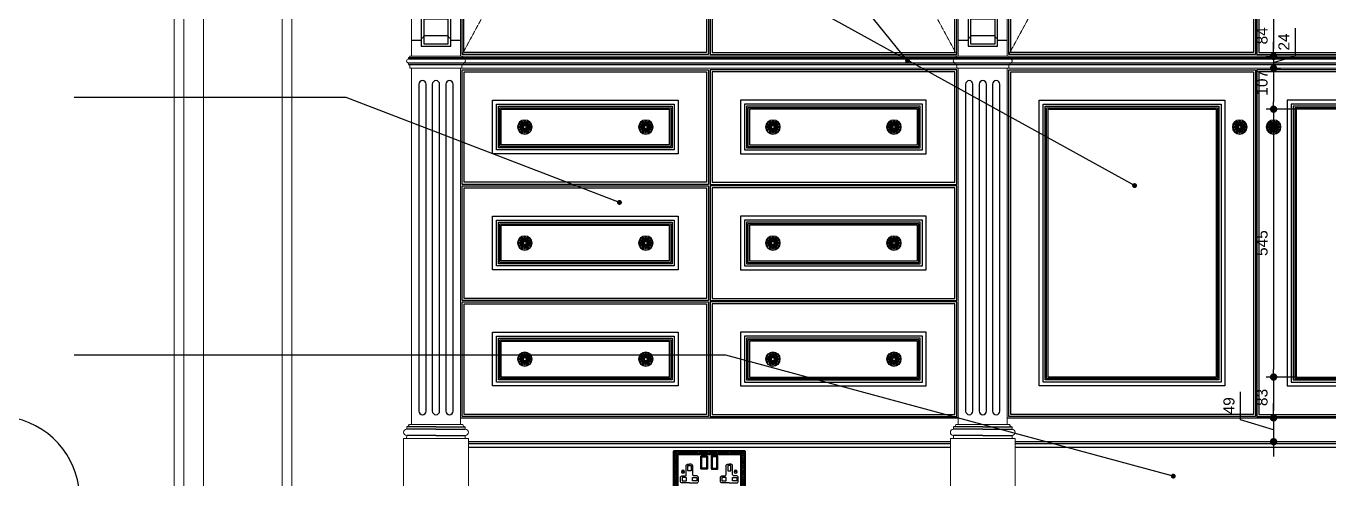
# Model space of a CAD drawing. Header units: inches. Extents: x 274057 to 444617, y 490067 to 635630.
# Drawn here: x 341135 to 343790, y 516439 to 517360 of the extents above; entities that cross this region are included whole.
import ezdxf

# ---------------------------------------------------------------- set-up
doc = ezdxf.new("R2010")
doc.units = ezdxf.units.IN
doc.header["$MEASUREMENT"] = 0
doc.linetypes.add('HIDDEN', pattern=[0.375, 0.25, -0.125])
for name, color, linetype, lineweight in [('A-DOOR', 134, 'Continuous', 18), ('Bronze', 40, 'Continuous', 0), ('CQ plan and elev dimension', 252, 'Continuous', 35), ('WOOD-HID', 8, 'HIDDEN', 18)]:
    doc.layers.add(name, color=color, linetype=linetype, lineweight=lineweight)
for name, color, linetype in [('CQ centerline', 8, 'Continuous'), ('CQ elevation arrow label', 1, 'Continuous'), ('CQ Grg Gypsum', 41, 'Continuous'), ('CQ wall section', 5, 'Continuous'), ('CQ_callout', 34, 'Continuous'), ('FURNITURE', 252, 'Continuous'), ('Layer1', 1, 'Continuous'), ('Layer7', 8, 'Continuous'), ('WOOD', 23, 'Continuous'), ('WOOD 01', 34, 'Continuous'), ('WOOD 02', 32, 'Continuous'), ('Wood SECT', 1, 'Continuous')]:
    doc.layers.add(name, color=color, linetype=linetype)
doc.styles.get("Standard").update_dxf_attribs({"font": 'arial.ttf'})
doc.dimstyles.new('chester 15', dxfattribs={"dimscale": 0.15, "dimtxt": 150, "dimasz": 100, "dimexe": 100, "dimexo": 0, "dimgap": 80, "dimtad": 1, "dimdec": 0, "dimzin": 0, "dimdsep": 46, "dimtxsty": 'Standard', "dimblk": 'DOT', "dimcen": 100, "dimclrd": 1, "dimclre": 1, "dimclrt": 3, "dimadec": 0, "dimazin": 0, "dimtfac": 1, "dimtdec": 0, "dimtofl": 0, "dimtmove": 0, "dimatfit": 3, "dimfxl": 1, "dimtolj": 1, "dimtzin": 0, "dimlwd": -1, "dimarcsym": 0})
doc.dimstyles.new('CQ 50', dxfattribs={"dimscale": 0.5, "dimtxt": 150, "dimasz": 100, "dimexe": 100, "dimexo": 20, "dimgap": 80, "dimtad": 1, "dimdec": 0, "dimzin": 0, "dimdsep": 46, "dimtxsty": 'Standard', "dimblk": 'DOT', "dimcen": 100, "dimclrd": 250, "dimclre": 250, "dimclrt": 3, "dimadec": 0, "dimazin": 0, "dimtfac": 1, "dimtdec": 0, "dimtofl": 0, "dimtmove": 0, "dimatfit": 3, "dimfxl": 3, "dimtolj": 1, "dimtzin": 0, "dimlwd": -1, "dimarcsym": 0})
doc.dimstyles.get("Standard").update_dxf_attribs({"dimtxt": 0.18, "dimasz": 0.18, "dimexe": 0.18, "dimexo": 0.0625, "dimgap": 0.09, "dimtad": 0, "dimtih": 1, "dimtoh": 1, "dimdec": 4, "dimzin": 0, "dimdsep": 46, "dimtxsty": 'Standard', "dimcen": 0.09, "dimadec": 0, "dimazin": 0, "dimtfac": 1, "dimtdec": 4, "dimtofl": 0, "dimtmove": 0, "dimatfit": 3, "dimfxl": 1, "dimtolj": 1, "dimtzin": 0, "dimarcsym": 0})

# ---------------------------------------------------------------- blocks, each defined once
blk = doc.blocks.new('ff15 section A and B')
at = {"layer": 'A-DOOR', "ltscale": 0.5}
for p, q in [((341436.8, 519049.3, 0), (341436.8, 516399.3, 0)), ((341676.8, 519049.3, 0), (341676.8, 516399.3, 0)), ((341656.8, 518999.3, 0), (341656.8, 516399.3, 0))]:
    blk.add_line(p, q, dxfattribs=at)
at = {"layer": 'A-DOOR', "ltscale": 0.5, "elevation": 0}
blk.add_lwpolyline([(341496.8, 519019.3), (341456.8, 519019.3), (341456.8, 516399.3), (341496.8, 516399.3)], close=True, dxfattribs=at)
blk = doc.blocks.new('ARROW LEVEL')
at = {"layer": 'Layer1'}
blk.add_hatch(color=256, dxfattribs=at).paths.add_polyline_path([(412574, 433440), (412587.3, 433525.1), (412599.2, 433463.4)])
at = {"layer": 'CQ centerline'}
blk.add_line((412633, 433605.1, 0), (412633, 433674, 0), dxfattribs=at)
blk.add_arc((412753.7, 433525.1, 0), 166.3, 180, 136.51, dxfattribs=at)
at = {"layer": 'Layer1', "elevation": 0}
blk.add_lwpolyline([(412574, 433440), (412587.3, 433525.1), (412599.2, 433463.4)], close=True, dxfattribs=at)
blk = doc.blocks.new('_Dot')
at = {"color": 0, "linetype": 'ByBlock', "lineweight": -2}
blk.add_line((-0.5, 0), (-1, 0), dxfattribs=at)
at = {"color": 0, "linetype": 'ByBlock', "const_width": 0.5}
blk.add_lwpolyline([(-0.25, 0, 1), (0.25, 0, 1)], format="xyb", close=True, dxfattribs=at)
blk = doc.blocks.new('*D120')
at = {"layer": 'CQ plan and elev dimension', "color": 250, "lineweight": -2, "transparency": 16777216}
for p, q in [((341427.8, 519999.3), (339687.2, 519999.3)), ((341627.8, 516399.3), (339687.2, 516399.3))]:
    blk.add_line(p, q, dxfattribs=at)
at = {"layer": 'CQ plan and elev dimension', "color": 250, "transparency": 16777216}
blk.add_line((339737.2, 519949.3), (339737.2, 516449.3), dxfattribs=at)
at = {"layer": 'Defpoints', "color": 0, "transparency": 16777216}
for p in [(341437.8, 519999.3, 0), (339737.2, 516399.3), (341637.8, 516399.3, 0)]:
    blk.add_point(p, dxfattribs=at)
at = {"layer": 'CQ plan and elev dimension', "color": 250, "transparency": 16777216, "xscale": 50, "yscale": 50, "zscale": 50}
for p, rotation in [((339737.2, 519999.3), 90.00000000166753), ((339737.2, 516399.3), 270.0000000016675)]:
    blk.add_blockref('_Dot', p, dxfattribs=dict(at, rotation=rotation))
at = {"layer": 'CQ plan and elev dimension', "color": 3, "transparency": 16777216, "insert": (339658.9, 518199.3), "char_height": 75, "attachment_point": 5, "rotation": 90}
blk.add_mtext('\\A1;3600', dxfattribs=at)
blk = doc.blocks.new('*D122')
at = {"layer": 'CQ plan and elev dimension', "color": 250, "lineweight": -2, "transparency": 16777216}
for p, q in [((341994.7, 519499.3), (339916.7, 519499.3)), ((341317.9, 516399.3), (339916.7, 516399.3))]:
    blk.add_line(p, q, dxfattribs=at)
at = {"layer": 'CQ plan and elev dimension', "color": 250, "transparency": 16777216}
blk.add_line((339966.7, 519449.3), (339966.7, 516449.3), dxfattribs=at)
at = {"layer": 'Defpoints', "color": 0, "transparency": 16777216}
for p in [(342004.7, 519499.3, 0), (339966.7, 516399.3), (341327.9, 516399.3, 0)]:
    blk.add_point(p, dxfattribs=at)
at = {"layer": 'CQ plan and elev dimension', "color": 250, "transparency": 16777216, "xscale": 50, "yscale": 50, "zscale": 50}
for p, rotation in [((339966.7, 519499.3), 90.00000000166753), ((339966.7, 516399.3), 270.0000000016675)]:
    blk.add_blockref('_Dot', p, dxfattribs=dict(at, rotation=rotation))
at = {"layer": 'CQ plan and elev dimension', "color": 3, "transparency": 16777216, "insert": (339888.4, 517949.3), "char_height": 75, "attachment_point": 5, "rotation": 90}
blk.add_mtext('\\A1;3100', dxfattribs=at)
blk = doc.blocks.new('pilaster wardrobe')
at = {"layer": 'WOOD', "lineweight": 0}
blk.add_line((3399.1, -8726.1, 0), (3333.1, -8726.1, 0), dxfattribs=at)
blk.add_line((3399.1, -8726.1, 0), (3333.1, -8726.1, 0), dxfattribs=at)
at = {"layer": 'WOOD 01', "lineweight": 0, "ltscale": 500}
blk.add_line((3399.1, -8726.1, 0), (3465.1, -8726.1, 0), dxfattribs=at)
at = {"layer": 'WOOD 01', "lineweight": 0, "ltscale": 500, "elevation": 0}
for points in [[(3349.1, -7947.5), (3449.1, -7947.5), (3449.1, -7847.5), (3349.1, -7847.5)], [(3349.1, -7972.5), (3449.1, -7972.5), (3449.1, -8697.5), (3349.1, -8697.5)], [(3333.1, -8726.1), (3465.1, -8726.1), (3465.1, -8847.5), (3333.1, -8847.5)]]:
    blk.add_lwpolyline(points, close=True, dxfattribs=at)
for points in [[(3349.1, -7947.5), (3346.1, -7947.5, -0.414214), (3343.1, -7950.5), (3343.1, -7953.5, 1), (3343.1, -7961.5), (3343.1, -7964.5, -0.414214), (3346.1, -7967.5), (3346.1, -7972.5), (3399.1, -7972.5)], [(3449.1, -7947.5), (3452.1, -7947.5, 0.414214), (3455.1, -7950.5), (3455.1, -7953.5, -1), (3455.1, -7961.5), (3455.1, -7964.5, 0.414214), (3452.1, -7967.5), (3452.1, -7972.5), (3399.1, -7972.5)], [(3349.1, -8697.5), (3344.1, -8697.5, -0.414214), (3339.4, -8702.2), (3339.4, -8707, 1), (3339.4, -8719.6), (3339.3, -8726.1)], [(3449.1, -8697.5), (3454.1, -8697.5, 0.414214), (3458.8, -8702.2), (3458.8, -8707, -1), (3458.8, -8719.6), (3458.9, -8726.1)]]:
    blk.add_lwpolyline(points, format="xyb", dxfattribs=at)
at = {"layer": 'WOOD 02', "color": 8, "ltscale": 100}
for p, q in [((3343.1, -7950.5, 0), (3455.1, -7950.5, 0)), ((3343.1, -7953.5, 0), (3455.1, -7953.5, 0)), ((3343.1, -7961.5, 0), (3455.1, -7961.5, 0)), ((3343.1, -7964.5, 0), (3455.1, -7964.5, 0)), ((3399.1, -8702.2, 0), (3339.4, -8702.2, 0)), ((3399.1, -8707, 0), (3339.4, -8707, 0)), ((3399.1, -8702.2, 0), (3458.8, -8702.2, 0)), ((3399.1, -8707, 0), (3458.8, -8707, 0)), ((3399.1, -8719.6, 0), (3339.4, -8719.6, 0)), ((3399.1, -8719.6, 0), (3458.8, -8719.6, 0))]:
    blk.add_line(p, q, dxfattribs=at)
at = {"layer": 'WOOD 02', "color": 8, "ltscale": 100, "elevation": 0}
for points in [[(3369.1, -7927.5), (3429.1, -7927.5), (3429.1, -7867.5), (3369.1, -7867.5)], [(3374.1, -7922.5), (3424.1, -7922.5), (3424.1, -7872.5), (3374.1, -7872.5)]]:
    blk.add_lwpolyline(points, close=True, dxfattribs=at)
for points in [[(3364.1, -8005), (3364.1, -8670, 1), (3379.1, -8670), (3379.1, -8005, 1)], [(3391.6, -8005), (3391.6, -8670, 1), (3406.6, -8670), (3406.6, -8005, 1)], [(3419.1, -8005), (3419.1, -8670, 1), (3434.1, -8670), (3434.1, -8005, 1)]]:
    blk.add_lwpolyline(points, format="xyb", close=True, dxfattribs=at)
at = {"layer": 'Wood SECT', "elevation": 0}
blk.add_lwpolyline([(3449.1, -7915.6), (3429.1, -7915.6), (3429.1, -7911.6, -0.414214), (3424.1, -7906.6), (3399.1, -7906.6), (3374.1, -7906.6, -0.414214), (3369.1, -7911.6), (3369.1, -7915.6), (3349.1, -7915.6)], format="xyb", dxfattribs=at)
blk = doc.blocks.new('EMPIREFLOW')
at = {"layer": 'Bronze', "lineweight": 0, "ltscale": 750}
for p, q in [((163713, -58475), (163581, -58378)), ((163730, -58444), (163581, -58378)), ((163745, -58403), (163656, -58249)), ((163789, -58404), (163806, -58248)), ((163823, -58404), (163806, -58248)), ((163867, -58403), (163956, -58249)), ((163881, -58444), (164031, -58378)), ((163899, -58475), (164031, -58378)), ((163684, -58508), (163506, -58508)), ((163707, -58546), (163581, -58638)), ((163724, -58575), (163581, -58638)), ((163745, -58614), (163656, -58768)), ((163788, -58606), (163806, -58768)), ((163824, -58606), (163806, -58768)), ((163867, -58614), (163956, -58768)), ((163888, -58575), (164031, -58638)), ((163905, -58546), (164031, -58638)), ((163928, -58508), (164106, -58508))]:
    blk.add_line(p, q, dxfattribs=at)
for radius in [340, 300, 60]:
    blk.add_circle((163806, -58508), radius, dxfattribs=at)
for centre, radius, start, end in [((163594, -58118), 246, 258.78321, 282.20767), ((163361, -58520), 246, 17.79233, 41.21679), ((163514, -58459), 105, 15.22341, 50.38879), ((163617, -58280), 105, 249.61121, 284.77659), ((163807, -58318), 166, 155.43463, 193.94404), ((163659, -58483), 102, 44.02228, 98.37013), ((163652, -58475), 118, 37.9892, 93.10775), ((163640, -58414), 166, 46.05596, 84.56537), ((163741, -58397), 48.7, 257.98835, 351.67805), ((163854, -58358), 118, 146.89225, 202.0108), ((163573, -58129), 246, 317.79233, 341.21679), ((163857, -58368), 102, 141.62987, 195.98636), ((163703, -58231), 105, 315.22341, 350.38879), ((164038, -58129), 246, 198.78321, 222.20767), ((163909, -58231), 105, 189.61121, 224.77659), ((163871, -58397), 48.7, 188.32195, 282.01165), ((163754, -58368), 102, 344.01364, 38.37013), ((163971, -58414), 166, 95.43463, 133.94404), ((163758, -58358), 118, 337.9892, 33.10775), ((163960, -58475), 118, 86.89225, 142.0108), ((163953, -58483), 102, 81.62987, 135.97772), ((163805, -58318), 166, 346.05596, 24.56537), ((164018, -58118), 246, 257.79233, 281.21679), ((163995, -58280), 105, 255.22341, 290.38879), ((164098, -58459), 105, 129.61121, 164.77659), ((164250, -58520), 246, 138.78321, 162.20767), ((163641, -58605), 166, 106.05596, 144.56537), ((163641, -58412), 166, 215.43463, 253.94404), ((163361, -58497), 246, 318.78321, 342.20767), ((163594, -58899), 246, 77.79233, 101.21679), ((163514, -58558), 105, 309.61121, 344.77659), ((163617, -58736), 105, 75.22341, 110.38879), ((163700, -58392), 118, 206.89225, 262.0108), ((163700, -58625), 118, 97.9892, 153.10775), ((163710, -58394), 102, 201.62987, 255.97772), ((163710, -58623), 102, 104.01364, 158.37013), ((163807, -58699), 166, 166.05596, 204.56537), ((163659, -58534), 102, 261.62987, 315.97772), ((163652, -58542), 118, 266.89225, 322.0108), ((163640, -58603), 166, 275.43463, 313.94404), ((163676, -58508), 48.7, 308.32195, 42.01165), ((163742, -58621), 48.7, 17.98835, 111.67805), ((163854, -58658), 118, 157.9892, 213.10775), ((163857, -58649), 102, 164.01364, 218.37013), ((163573, -58887), 246, 18.78321, 42.20767), ((163703, -58786), 105, 9.61121, 44.77659), ((163909, -58786), 105, 135.22341, 170.38879), ((164038, -58887), 246, 137.79233, 161.21679), ((163870, -58621), 48.7, 68.32195, 162.01165), ((163754, -58649), 102, 321.62987, 15.98636), ((163758, -58658), 118, 326.89225, 22.0108), ((163971, -58603), 166, 226.05596, 264.56537), ((163960, -58542), 118, 217.9892, 273.10775), ((163953, -58534), 102, 224.02228, 278.37013), ((163935, -58508), 48.7, 137.98835, 231.67805), ((163902, -58394), 102, 284.02228, 338.37013), ((163902, -58623), 102, 21.62987, 75.98636), ((163912, -58392), 118, 277.9892, 333.10775), ((163912, -58625), 118, 26.89225, 82.0108), ((163805, -58699), 166, 335.43463, 13.94404), ((164018, -58899), 246, 78.78321, 102.20767), ((163995, -58736), 105, 69.61121, 104.77659), ((164098, -58558), 105, 195.22341, 230.38879), ((163971, -58605), 166, 35.43463, 73.94404), ((163971, -58412), 166, 286.05596, 324.56537), ((164250, -58497), 246, 197.79233, 221.21679)]:
    blk.add_arc(centre, radius, start, end, dxfattribs=at)
for centre, major_axis, ratio, start_param, end_param in [((163745, -58403), (73, -126), 0.152208, 1.934961, 4.348282), ((163745, -58403), (-15.9, 27.7), 0.480975, 7.904841, 10.945558), ((163867, -58614), (15.9, -27.7), 0.480975, 7.904841, 10.945558), ((163867, -58614), (-73, 126), 0.152208, 1.934961, 4.348282), ((163928, -58508), (31.9, 0), 0.480975, 7.904841, 10.945558), ((163928, -58508), (-146, 0), 0.152208, 1.934961, 4.348282)]:
    blk.add_ellipse(centre, major_axis=major_axis, ratio=ratio, start_param=start_param, end_param=end_param, dxfattribs=at)
at = {"layer": 'Bronze', "lineweight": 0, "ltscale": 750, "extrusion": (0, 0, -1)}
for centre, major_axis, ratio, start_param, end_param in [((163867, -58403), (15.9, 27.7), 0.480975, 7.904841, 10.945558), ((163867, -58403), (-73, -126), 0.152208, 1.934961, 4.348282), ((163684, -58508), (146, 0), 0.152208, 1.934961, 4.348282), ((163745, -58614), (73, 126), 0.152208, 1.934961, 4.348282), ((163684, -58508), (-31.9, 0), 0.480975, 7.904841, 10.945558), ((163745, -58614), (-15.9, -27.7), 0.480975, 7.904841, 10.945558)]:
    blk.add_ellipse(centre, major_axis=major_axis, ratio=ratio, start_param=start_param, end_param=end_param, dxfattribs=at)
blk = doc.blocks.new('FF-15 Cabinet elev A Rev')
at = {"color": 8}
for p, q in [((330166.3, 509041.1, 0), (331169.2, 509041.1, 0)), ((330166.6, 509038.1, 0), (331168.9, 509038.1, 0)), ((331280.7, 509041.1, 0), (332283.6, 509041.1, 0)), ((331280.9, 509038.1, 0), (332283.3, 509038.1, 0)), ((330166.6, 509030.1, 0), (331168.9, 509030.1, 0)), ((330166.6, 509027.1, 0), (331168.9, 509027.1, 0)), ((331280.9, 509030.1, 0), (332283.3, 509030.1, 0)), ((331280.9, 509027.1, 0), (332283.3, 509027.1, 0))]:
    blk.add_line(p, q, dxfattribs=at)
at = {"layer": 'WOOD 01', "lineweight": 0}
for p, q in [((330163.6, 509044.1, 0), (331171.9, 509044.1, 0)), ((331277.9, 509044.1, 0), (332286.3, 509044.1, 0)), ((330163.6, 509019.1, 0), (331171.9, 509019.1, 0)), ((331277.9, 509019.1, 0), (332286.3, 509019.1, 0))]:
    blk.add_line(p, q, dxfattribs=at)
at = {"layer": 'WOOD 01'}
for p, q in [((330160.6, 508307.6, 0), (331174.9, 508307.6, 0)), ((331274.9, 508307.6, 0), (332289.3, 508307.6, 0))]:
    blk.add_line(p, q, dxfattribs=at)
at = {"layer": 'WOOD 01', "ltscale": 1000}
for p, q in [((331158.9, 508259.1, 0), (330176.6, 508259.1, -0.1)), ((331158.9, 508255.1, 0), (330176.6, 508255.1, -0.1)), ((331158.9, 508247, 0), (330176.6, 508247, -0.1)), ((332273.3, 508259.1, 0), (331290.9, 508259.1, -0.1)), ((332273.3, 508255.1, 0), (331290.9, 508255.1, -0.1)), ((332273.3, 508247, 0), (331290.9, 508247, -0.1))]:
    blk.add_line(p, q, dxfattribs=at)
at = {"layer": 'WOOD 01', "elevation": 0}
for points in [[(330163.6, 510899.7), (330666.2, 510899.7), (330666.2, 509047.1), (330163.6, 509047.1)], [(330167.6, 510895.7), (330662.2, 510895.7), (330662.2, 509051.1), (330167.6, 509051.1)], [(331171.9, 510899.7), (330669.2, 510899.7), (330669.2, 509047.1), (331171.9, 509047.1)], [(331167.9, 510895.7), (330673.2, 510895.7), (330673.2, 509051.1), (331167.9, 509051.1)], [(331277.9, 510899.7), (331780.6, 510899.7), (331780.6, 509047.1), (331277.9, 509047.1)], [(331281.9, 510895.7), (331776.6, 510895.7), (331776.6, 509051.1), (331281.9, 509051.1)], [(332286.3, 510899.7), (331783.6, 510899.7), (331783.6, 509047.1), (332286.3, 509047.1)], [(332282.3, 510895.7), (331787.6, 510895.7), (331787.6, 509051.1), (332282.3, 509051.1)], [(330163.6, 509016.1), (330666.2, 509016.1), (330666.2, 508782.9), (330163.6, 508782.9)], [(330167.7, 509012), (330662.1, 509012), (330662.1, 508787.1), (330167.7, 508787.1)], [(331171.9, 509016.1), (330669.2, 509016.1), (330669.2, 508782.9), (331171.9, 508782.9)], [(331167.8, 509012), (330673.4, 509012), (330673.4, 508787.1), (331167.8, 508787.1)], [(331277.9, 509016.1), (331780.6, 509016.1), (331780.6, 508310.6), (331277.9, 508310.6)], [(331282.1, 509012), (331776.5, 509012), (331776.5, 508314.7), (331282.1, 508314.7)], [(332286.3, 509016.1), (331783.6, 509016.1), (331783.6, 508310.6), (332286.3, 508310.6)], [(332282.2, 509012), (331787.7, 509012), (331787.7, 508314.7), (332282.2, 508314.7)], [(330225.6, 508954.1), (330604.2, 508954.1), (330604.2, 508844.9), (330225.6, 508844.9)], [(331109.9, 508954.1), (330731.2, 508954.1), (330731.2, 508844.9), (331109.9, 508844.9)], [(331339.9, 508954.1), (331718.6, 508954.1), (331718.6, 508372.6), (331339.9, 508372.6)], [(332224.3, 508954.1), (331845.6, 508954.1), (331845.6, 508372.6), (332224.3, 508372.6)], [(330233.6, 508946.1), (330596.2, 508946.1), (330596.2, 508852.9), (330233.6, 508852.9)], [(330237.7, 508941.9), (330592.1, 508941.9), (330592.1, 508857.1), (330237.7, 508857.1)], [(330240.7, 508938.9), (330589.1, 508938.9), (330589.1, 508860.1), (330240.7, 508860.1)], [(330243.7, 508935.9), (330586.1, 508935.9), (330586.1, 508863.1), (330243.7, 508863.1)], [(331101.9, 508946.1), (330739.2, 508946.1), (330739.2, 508852.9), (331101.9, 508852.9)], [(331097.7, 508941.9), (330743.4, 508941.9), (330743.4, 508857.1), (331097.7, 508857.1)], [(331094.7, 508938.9), (330746.4, 508938.9), (330746.4, 508860.1), (331094.7, 508860.1)], [(331091.7, 508935.9), (330749.4, 508935.9), (330749.4, 508863.1), (331091.7, 508863.1)], [(331347.9, 508946.1), (331710.6, 508946.1), (331710.6, 508380.6), (331347.9, 508380.6)], [(331352.1, 508941.9), (331706.4, 508941.9), (331706.4, 508384.8), (331352.1, 508384.8)], [(331355.1, 508938.9), (331703.4, 508938.9), (331703.4, 508387.8), (331355.1, 508387.8)], [(331358.1, 508935.9), (331700.4, 508935.9), (331700.4, 508390.8), (331358.1, 508390.8)], [(332216.3, 508946.1), (331853.6, 508946.1), (331853.6, 508380.6), (332216.3, 508380.6)], [(332212.1, 508941.9), (331857.8, 508941.9), (331857.8, 508384.8), (332212.1, 508384.8)], [(332209.1, 508938.9), (331860.8, 508938.9), (331860.8, 508387.8), (332209.1, 508387.8)], [(332206.1, 508935.9), (331863.8, 508935.9), (331863.8, 508390.8), (332206.1, 508390.8)], [(330163.6, 508779.9), (330666.2, 508779.9), (330666.2, 508546.8), (330163.6, 508546.8)], [(330167.7, 508775.8), (330662.1, 508775.8), (330662.1, 508550.9), (330167.7, 508550.9)], [(331171.9, 508779.9), (330669.2, 508779.9), (330669.2, 508546.8), (331171.9, 508546.8)], [(331167.8, 508775.8), (330673.4, 508775.8), (330673.4, 508550.9), (331167.8, 508550.9)], [(330225.6, 508717.9), (330604.2, 508717.9), (330604.2, 508608.8), (330225.6, 508608.8)], [(331109.9, 508717.9), (330731.2, 508717.9), (330731.2, 508608.8), (331109.9, 508608.8)], [(330233.6, 508709.9), (330596.2, 508709.9), (330596.2, 508616.8), (330233.6, 508616.8)], [(330237.7, 508705.8), (330592.1, 508705.8), (330592.1, 508621), (330237.7, 508621)], [(330240.7, 508702.8), (330589.1, 508702.8), (330589.1, 508624), (330240.7, 508624)], [(330243.7, 508699.8), (330586.1, 508699.8), (330586.1, 508627), (330243.7, 508627)], [(331101.9, 508709.9), (330739.2, 508709.9), (330739.2, 508616.8), (331101.9, 508616.8)], [(331097.7, 508705.8), (330743.4, 508705.8), (330743.4, 508621), (331097.7, 508621)], [(331094.7, 508702.8), (330746.4, 508702.8), (330746.4, 508624), (331094.7, 508624)], [(331091.7, 508699.8), (330749.4, 508699.8), (330749.4, 508627), (331091.7, 508627)], [(330163.6, 508543.8), (330666.2, 508543.8), (330666.2, 508310.6), (330163.6, 508310.6)], [(330167.7, 508539.7), (330662.1, 508539.7), (330662.1, 508314.7), (330167.7, 508314.7)], [(331171.9, 508543.8), (330669.2, 508543.8), (330669.2, 508310.6), (331171.9, 508310.6)], [(331167.8, 508539.7), (330673.4, 508539.7), (330673.4, 508314.7), (331167.8, 508314.7)], [(330225.6, 508481.8), (330604.2, 508481.8), (330604.2, 508372.6), (330225.6, 508372.6)], [(331109.9, 508481.8), (330731.2, 508481.8), (330731.2, 508372.6), (331109.9, 508372.6)], [(330233.6, 508473.8), (330596.2, 508473.8), (330596.2, 508380.6), (330233.6, 508380.6)], [(330237.7, 508469.6), (330592.1, 508469.6), (330592.1, 508384.8), (330237.7, 508384.8)], [(330240.7, 508466.6), (330589.1, 508466.6), (330589.1, 508387.8), (330240.7, 508387.8)], [(330243.7, 508463.6), (330586.1, 508463.6), (330586.1, 508390.8), (330243.7, 508390.8)], [(331101.9, 508473.8), (330739.2, 508473.8), (330739.2, 508380.6), (331101.9, 508380.6)], [(331097.7, 508469.6), (330743.4, 508469.6), (330743.4, 508384.8), (331097.7, 508384.8)], [(331094.7, 508466.6), (330746.4, 508466.6), (330746.4, 508387.8), (331094.7, 508387.8)], [(331091.7, 508463.6), (330749.4, 508463.6), (330749.4, 508390.8), (331091.7, 508390.8)]]:
    blk.add_lwpolyline(points, close=True, dxfattribs=at)
at = {"layer": 'WOOD-HID', "lineweight": 0}
for p, q in [((330163.6, 510899.7, 0), (331171.9, 509047.1, 0)), ((331171.9, 510899.7, 0), (330163.6, 509047.1, 0)), ((332286.3, 510899.7, 0), (331277.9, 509047.1, 0))]:
    blk.add_line(p, q, dxfattribs=at)
at = {"layer": 'FURNITURE', "lineweight": 0, "yscale": 0.0441, "zscale": 0.0441}
for p, xscale in [((337515.4, 511479.7, 0), -0.0441), ((323314.4, 511479.7, 0), 0.0441), ((338021.1, 511479.7, 0), -0.0441), ((323820.1, 511479.7, 0), 0.0441), ((324524.8, 511479.7, 0), 0.0441), ((324593.9, 511479.7, 0), 0.0441), ((337515.4, 511243.6, 0), -0.0441), ((323314.4, 511243.6, 0), 0.0441), ((338021.1, 511243.6, 0), -0.0441), ((323820.1, 511243.6, 0), 0.0441), ((337515.4, 511007.4, 0), -0.0441), ((323314.4, 511007.4, 0), 0.0441), ((338021.1, 511007.4, 0), -0.0441), ((323820.1, 511007.4, 0), 0.0441)]:
    blk.add_blockref('EMPIREFLOW', p, dxfattribs=dict(at, xscale=xscale))
at = {"layer": 'WOOD', "color": 0, "xscale": 0.9999857733061659, "yscale": 0.9999857733061659, "zscale": 0.9999857733061659}
for p in [(326711.5, 516991.5, 0), (327825.9, 516991.5, 0)]:
    blk.add_blockref('pilaster wardrobe', p, dxfattribs=at)
blk = doc.blocks.new('Wandsworth double socket')
at = {"layer": 'Layer7', "color": 1}
for p, q in [((4826.8, 1707.7), (4831.8, 1711)), ((4938.2, 1711.8), (4935, 1706.7))]:
    blk.add_line(p, q, dxfattribs=at)
for points in [[(4812, 1666.4), (4954, 1666.4, 0.414214), (4956, 1668.4), (4956, 1750.4, 0.414214), (4954, 1752.4), (4812, 1752.4, 0.414214), (4810, 1750.4), (4810, 1668.4, 0.414214)], [(4819, 1745.9), (4947, 1745.9, -0.414214), (4949, 1743.9), (4949, 1674.9, -0.414214), (4947, 1672.9), (4819, 1672.9, -0.414214), (4817, 1674.9), (4817, 1743.9, -0.414214)], [(4866.7, 1741.4), (4878.1, 1741.4, -0.414214), (4879.1, 1740.4), (4879.1, 1715.6, -0.414214), (4878.1, 1714.6), (4866.7, 1714.6, -0.414214), (4865.7, 1715.6), (4865.7, 1740.4, -0.414214)], [(4899.3, 1741.4), (4887.8, 1741.4, 0.414214), (4886.8, 1740.4), (4886.8, 1715.6, 0.414214), (4887.8, 1714.6), (4899.3, 1714.6, 0.414214), (4900.3, 1715.6), (4900.3, 1740.4, 0.414214)]]:
    blk.add_lwpolyline(points, format="xyb", close=True, dxfattribs=at)
for points in [[(4812, 1668.4), (4954, 1668.4), (4954, 1750.4), (4812, 1750.4)], [(4819, 1743.9), (4947, 1743.9), (4947, 1674.9), (4819, 1674.9)], [(4867.7, 1739.4), (4877.1, 1739.4), (4877.1, 1716.6), (4867.7, 1716.6)], [(4898.3, 1739.4), (4888.8, 1739.4), (4888.8, 1716.6), (4898.3, 1716.6)], [(4839.1, 1721.7), (4845.6, 1721.7), (4845.6, 1711.2), (4839.1, 1711.2)], [(4926.9, 1721.7), (4920.3, 1721.7), (4920.3, 1711.2), (4926.9, 1711.2)], [(4827.2, 1697.6), (4827.2, 1691), (4836.1, 1691), (4836.1, 1697.6)], [(4857.4, 1697.6), (4857.4, 1691), (4848.6, 1691), (4848.6, 1697.6)], [(4908.5, 1697.6), (4908.5, 1691), (4917.4, 1691), (4917.4, 1697.6)], [(4938.7, 1697.6), (4938.7, 1691), (4929.8, 1691), (4929.8, 1697.6)]]:
    blk.add_lwpolyline(points, close=True, dxfattribs=at)
for points in [[(4842.3, 1686.7), (4827.1, 1686.7, -0.414214), (4824.1, 1689.7), (4824.1, 1697.7, -0.414214), (4827.1, 1700.7), (4832.6, 1700.7, 0.414214), (4835.6, 1703.7), (4835.6, 1721.4, -0.414214), (4838.6, 1724.4), (4842.3, 1724.4)], [(4842.3, 1686.7), (4857.6, 1686.7, 0.414214), (4860.6, 1689.7), (4860.6, 1697.7, 0.414214), (4857.6, 1700.7), (4852, 1700.7, -0.414214), (4849, 1703.7), (4849, 1721.4, 0.414214), (4846, 1724.4), (4842.3, 1724.4)], [(4923.6, 1686.7), (4908.3, 1686.7, -0.414214), (4905.3, 1689.7), (4905.3, 1697.7, -0.414214), (4908.3, 1700.7), (4913.9, 1700.7, 0.414214), (4916.9, 1703.7), (4916.9, 1721.4, -0.414214), (4919.9, 1724.4), (4923.6, 1724.4)], [(4923.6, 1686.7), (4938.8, 1686.7, 0.414214), (4941.8, 1689.7), (4941.8, 1697.7, 0.414214), (4938.8, 1700.7), (4933.3, 1700.7, -0.414214), (4930.3, 1703.7), (4930.3, 1721.4, 0.414214), (4927.3, 1724.4), (4923.6, 1724.4)]]:
    blk.add_lwpolyline(points, format="xyb", dxfattribs=at)
for centre, radius in [((4814.5, 1748.1), 1.74), ((4814.5, 1744.6), 1.74), ((4814.5, 1741.1), 1.74), ((4814.5, 1737.6), 1.74), ((4814.5, 1734.1), 1.74), ((4814.5, 1730.5), 1.74), ((4814.5, 1727), 1.74), ((4818, 1748.1), 1.74), ((4821.5, 1748.1), 1.74), ((4825, 1748.1), 1.74), ((4828.5, 1748.1), 1.74), ((4832, 1748.1), 1.74), ((4835.5, 1748.1), 1.74), ((4839, 1748.1), 1.74), ((4842.6, 1748.1), 1.74), ((4846.1, 1748.1), 1.74), ((4849.6, 1748.1), 1.74), ((4853.1, 1748.1), 1.74), ((4856.6, 1748.1), 1.74), ((4860.1, 1748.1), 1.74), ((4863.6, 1748.1), 1.74), ((4867.1, 1748.1), 1.74), ((4870.7, 1748.1), 1.74), ((4874.2, 1748.1), 1.74), ((4877.7, 1748.1), 1.74), ((4881.2, 1748.1), 1.74), ((4884.7, 1748.1), 1.74), ((4888.2, 1748.1), 1.74), ((4891.7, 1748.1), 1.74), ((4895.3, 1748.1), 1.74), ((4898.8, 1748.1), 1.74), ((4902.3, 1748.1), 1.74), ((4905.8, 1748.1), 1.74), ((4909.3, 1748.1), 1.74), ((4912.8, 1748.1), 1.74), ((4916.3, 1748.1), 1.74), ((4919.8, 1748.1), 1.74), ((4923.4, 1748.1), 1.74), ((4926.9, 1748.1), 1.74), ((4930.4, 1748.1), 1.74), ((4933.9, 1748.1), 1.74), ((4937.4, 1748.1), 1.74), ((4940.9, 1748.1), 1.74), ((4944.4, 1748.1), 1.74), ((4947.9, 1748.1), 1.74), ((4951.5, 1748.1), 1.74), ((4951.5, 1744.6), 1.74), ((4951.5, 1741.1), 1.74), ((4951.5, 1737.6), 1.74), ((4951.5, 1734.1), 1.74), ((4951.5, 1730.5), 1.74), ((4951.5, 1727), 1.74), ((4814.5, 1723.5), 1.74), ((4814.5, 1720), 1.74), ((4814.5, 1716.5), 1.74), ((4814.5, 1713), 1.74), ((4814.5, 1709.5), 1.74), ((4814.5, 1706), 1.74), ((4814.5, 1702.4), 1.74), ((4814.5, 1698.9), 1.74), ((4829.3, 1709.4), 3), ((4936.7, 1709.4), 3), ((4951.5, 1723.5), 1.74), ((4951.5, 1720), 1.74), ((4951.5, 1716.5), 1.74), ((4951.5, 1713), 1.74), ((4951.5, 1709.5), 1.74), ((4951.5, 1706), 1.74), ((4951.5, 1702.4), 1.74), ((4951.5, 1698.9), 1.74), ((4814.5, 1695.4), 1.74), ((4814.5, 1691.9), 1.74), ((4814.5, 1688.4), 1.74), ((4814.5, 1684.9), 1.74), ((4814.5, 1681.4), 1.74), ((4814.5, 1677.9), 1.74), ((4814.5, 1674.3), 1.74), ((4951.5, 1695.4), 1.74), ((4951.5, 1691.9), 1.74), ((4951.5, 1688.4), 1.74), ((4951.5, 1684.9), 1.74), ((4951.5, 1681.4), 1.74), ((4951.5, 1677.9), 1.74), ((4951.5, 1674.3), 1.74), ((4814.5, 1670.6), 1.74), ((4818, 1670.6), 1.74), ((4821.5, 1670.6), 1.74), ((4825, 1670.6), 1.74), ((4828.5, 1670.6), 1.74), ((4832, 1670.6), 1.74), ((4835.5, 1670.6), 1.74), ((4839, 1670.6), 1.74), ((4842.6, 1670.6), 1.74), ((4846.1, 1670.6), 1.74), ((4849.6, 1670.6), 1.74), ((4853.1, 1670.6), 1.74), ((4856.6, 1670.6), 1.74), ((4860.1, 1670.6), 1.74), ((4863.6, 1670.6), 1.74), ((4867.1, 1670.6), 1.74), ((4870.7, 1670.6), 1.74), ((4874.2, 1670.6), 1.74), ((4877.7, 1670.6), 1.74), ((4881.2, 1670.6), 1.74), ((4884.7, 1670.6), 1.74), ((4888.2, 1670.6), 1.74), ((4891.7, 1670.6), 1.74), ((4895.3, 1670.6), 1.74), ((4898.8, 1670.6), 1.74), ((4902.3, 1670.6), 1.74), ((4905.8, 1670.6), 1.74), ((4909.3, 1670.6), 1.74), ((4912.8, 1670.6), 1.74), ((4916.3, 1670.6), 1.74), ((4919.8, 1670.6), 1.74), ((4923.4, 1670.6), 1.74), ((4926.9, 1670.6), 1.74), ((4930.4, 1670.6), 1.74), ((4933.9, 1670.6), 1.74), ((4937.4, 1670.6), 1.74), ((4940.9, 1670.6), 1.74), ((4944.4, 1670.6), 1.74), ((4947.9, 1670.6), 1.74), ((4951.5, 1670.6), 1.74)]:
    blk.add_circle(centre, radius, dxfattribs=at)
blk = doc.blocks.new('*D747')
at = {"layer": 'CQ Grg Gypsum', "color": 1, "lineweight": -2, "transparency": 16777216}
for p, q in [((343723.6, 517382.3), (343662.6, 517382.3)), ((343677.7, 517298.5), (343662.6, 517298.5))]:
    blk.add_line(p, q, dxfattribs=at)
at = {"layer": 'CQ Grg Gypsum', "color": 1, "transparency": 16777216}
blk.add_line((343677.6, 517367.3), (343677.6, 517313.5), dxfattribs=at)
at = {"layer": 'Defpoints', "color": 0, "transparency": 16777216}
for p in [(343723.6, 517382.3, 0), (343677.6, 517298.5), (343677.7, 517298.5)]:
    blk.add_point(p, dxfattribs=at)
at = {"layer": 'CQ Grg Gypsum', "color": 1, "transparency": 16777216, "xscale": 15, "yscale": 15, "zscale": 15}
for p, rotation in [((343677.6, 517382.3), 90), ((343677.6, 517298.5), 270)]:
    blk.add_blockref('_Dot', p, dxfattribs=dict(at, rotation=rotation))
at = {"layer": 'CQ Grg Gypsum', "color": 3, "transparency": 16777216, "insert": (343654.1, 517340.4), "char_height": 22.5, "attachment_point": 5, "rotation": 90}
blk.add_mtext('\\A1;84', dxfattribs=at)
blk = doc.blocks.new('*D748')
at = {"layer": 'CQ Grg Gypsum', "color": 1, "transparency": 16777216}
for p, q in [((343721.9, 517299.7), (343721.9, 517356.2)), ((343677.6, 517313.5), (343677.6, 517328.5)), ((343677.6, 517286.4), (343721.9, 517299.7)), ((343677.6, 517298.5), (343677.6, 517274.3)), ((343677.6, 517259.3), (343677.6, 517244.3))]:
    blk.add_line(p, q, dxfattribs=at)
at = {"layer": 'CQ Grg Gypsum', "color": 1, "lineweight": -2, "transparency": 16777216}
for p, q in [((343677.7, 517298.5), (343662.6, 517298.5)), ((343677.6, 517274.3), (343692.6, 517274.3))]:
    blk.add_line(p, q, dxfattribs=at)
at = {"layer": 'Defpoints', "color": 0, "transparency": 16777216}
for p in [(343677.7, 517298.5), (343677.6, 517274.3, 0), (343677.6, 517274.3)]:
    blk.add_point(p, dxfattribs=at)
at = {"layer": 'CQ Grg Gypsum', "color": 1, "transparency": 16777216, "xscale": 15, "yscale": 15, "zscale": 15}
for p, rotation in [((343677.6, 517298.5), 270), ((343677.6, 517274.3), 90)]:
    blk.add_blockref('_Dot', p, dxfattribs=dict(at, rotation=rotation))
at = {"layer": 'CQ Grg Gypsum', "color": 3, "transparency": 16777216, "insert": (343698.6, 517327.9), "char_height": 22.5, "attachment_point": 5, "rotation": 90}
blk.add_mtext('\\A1;24', dxfattribs=at)
blk = doc.blocks.new('*D749')
at = {"layer": 'CQ Grg Gypsum', "color": 1, "lineweight": -2, "transparency": 16777216}
for p, q in [((343677.7, 517298.5), (343662.6, 517298.5)), ((343723.8, 517191.1), (343662.6, 517191.1))]:
    blk.add_line(p, q, dxfattribs=at)
at = {"layer": 'CQ Grg Gypsum', "color": 1, "transparency": 16777216}
blk.add_line((343677.6, 517283.5), (343677.6, 517206.1), dxfattribs=at)
at = {"layer": 'Defpoints', "color": 0, "transparency": 16777216}
for p in [(343677.7, 517298.5), (343677.6, 517191.1), (343723.8, 517191.1, 0)]:
    blk.add_point(p, dxfattribs=at)
at = {"layer": 'CQ Grg Gypsum', "color": 1, "transparency": 16777216, "xscale": 15, "yscale": 15, "zscale": 15}
for p, rotation in [((343677.6, 517298.5), 90), ((343677.6, 517191.1), 270)]:
    blk.add_blockref('_Dot', p, dxfattribs=dict(at, rotation=rotation))
at = {"layer": 'CQ Grg Gypsum', "color": 3, "transparency": 16777216, "insert": (343654.1, 517244.8), "char_height": 22.5, "attachment_point": 5, "rotation": 90}
blk.add_mtext('\\A1;107', dxfattribs=at)
blk = doc.blocks.new('*D750')
at = {"layer": 'CQ Grg Gypsum', "color": 1, "lineweight": -2, "transparency": 16777216}
for p, q in [((343723.8, 517191.1), (343662.6, 517191.1)), ((343723.8, 516646), (343662.6, 516646))]:
    blk.add_line(p, q, dxfattribs=at)
at = {"layer": 'CQ Grg Gypsum', "color": 1, "transparency": 16777216}
blk.add_line((343677.6, 517176.1), (343677.6, 516661), dxfattribs=at)
at = {"layer": 'Defpoints', "color": 0, "transparency": 16777216}
for p in [(343723.8, 517191.1, 0), (343677.6, 516646), (343723.8, 516646, 0)]:
    blk.add_point(p, dxfattribs=at)
at = {"layer": 'CQ Grg Gypsum', "color": 1, "transparency": 16777216, "xscale": 15, "yscale": 15, "zscale": 15}
for p, rotation in [((343677.6, 517191.1), 90), ((343677.6, 516646), 270)]:
    blk.add_blockref('_Dot', p, dxfattribs=dict(at, rotation=rotation))
at = {"layer": 'CQ Grg Gypsum', "color": 3, "transparency": 16777216, "insert": (343654.2, 516918.5), "char_height": 22.5, "attachment_point": 5, "rotation": 90}
blk.add_mtext('\\A1;545', dxfattribs=at)
blk = doc.blocks.new('*D751')
at = {"layer": 'CQ Grg Gypsum', "color": 1, "lineweight": -2, "transparency": 16777216}
for p, q in [((343723.8, 516646), (343662.6, 516646)), ((343677.6, 516562.8), (343692.6, 516562.8))]:
    blk.add_line(p, q, dxfattribs=at)
at = {"layer": 'CQ Grg Gypsum', "color": 1, "transparency": 16777216}
blk.add_line((343677.6, 516631), (343677.6, 516577.8), dxfattribs=at)
at = {"layer": 'Defpoints', "color": 0, "transparency": 16777216}
for p in [(343723.8, 516646, 0), (343677.6, 516562.8, 0), (343677.6, 516562.8)]:
    blk.add_point(p, dxfattribs=at)
at = {"layer": 'CQ Grg Gypsum', "color": 1, "transparency": 16777216, "xscale": 15, "yscale": 15, "zscale": 15}
for p, rotation in [((343677.6, 516646), 90), ((343677.6, 516562.8), 270)]:
    blk.add_blockref('_Dot', p, dxfattribs=dict(at, rotation=rotation))
at = {"layer": 'CQ Grg Gypsum', "color": 3, "transparency": 16777216, "insert": (343654.1, 516604.4), "char_height": 22.5, "attachment_point": 5, "rotation": 90}
blk.add_mtext('\\A1;83', dxfattribs=at)
blk = doc.blocks.new('*D752')
at = {"layer": 'CQ Grg Gypsum', "color": 1, "transparency": 16777216}
for p, q in [((343610.2, 516558.8), (343610.2, 516616)), ((343677.6, 516577.8), (343677.6, 516592.8)), ((343677.6, 516538.5), (343610.2, 516558.8)), ((343677.6, 516562.8), (343677.6, 516514.3)), ((343677.6, 516499.3), (343677.6, 516484.3))]:
    blk.add_line(p, q, dxfattribs=at)
at = {"layer": 'CQ Grg Gypsum', "color": 1, "lineweight": -2, "transparency": 16777216}
for p, q in [((343677.6, 516562.8), (343692.6, 516562.8)), ((343677.6, 516514.3), (343662.6, 516514.3))]:
    blk.add_line(p, q, dxfattribs=at)
at = {"layer": 'Defpoints', "color": 0, "transparency": 16777216}
for p in [(343677.6, 516562.8, 0), (343677.6, 516514.3, 0), (343677.6, 516514.3)]:
    blk.add_point(p, dxfattribs=at)
at = {"layer": 'CQ Grg Gypsum', "color": 1, "transparency": 16777216, "xscale": 15, "yscale": 15, "zscale": 15}
for p, rotation in [((343677.6, 516562.8), 270), ((343677.6, 516514.3), 90)]:
    blk.add_blockref('_Dot', p, dxfattribs=dict(at, rotation=rotation))
at = {"layer": 'CQ Grg Gypsum', "color": 3, "transparency": 16777216, "insert": (343586.7, 516587.4), "char_height": 22.5, "attachment_point": 5, "rotation": 90}
blk.add_mtext('\\A1;49', dxfattribs=at)

msp = doc.modelspace()

# ---------------------------------------------------------------- block references
at = {"xscale": -1}
msp.add_blockref('Wandsworth double socket', (347410.6, 514743.9, 0), dxfattribs=at)
at = {"layer": 'CQ elevation arrow label'}
msp.add_blockref('ARROW LEVEL', (-71676.1, 82874.2, 0), dxfattribs=at)
at = {"layer": 'CQ Grg Gypsum'}
msp.add_blockref('FF-15 Cabinet elev A Rev', (11859.9, 8255.2, 0), dxfattribs=at)
at = {"layer": 'CQ wall section'}
msp.add_blockref('ff15 section A and B', (0, 0, 0), dxfattribs=at)

# ---------------------------------------------------------------- dimensions: what is measured, and where the dimension line sits
at = {"layer": 'CQ Grg Gypsum'}
for base, p1, p2, picture, middle in [((343677.6, 517298.5, 0), (343723.6, 517382.3, 0), (343677.7, 517298.5, 0), '*D747', (343654.1, 517340.4, 0)), ((343677.6, 517274.3, 0), (343677.7, 517298.5, 0), (343677.6, 517274.3, 0), '*D748', (343698.6, 517311.7, 0)), ((343677.6, 517191.1, 0), (343677.7, 517298.5, 0), (343723.8, 517191.1, 0), '*D749', (343654.1, 517244.8, 0)), ((343677.6, 516646, 0), (343723.8, 517191.1, 0), (343723.8, 516646, 0), '*D750', (343654.2, 516918.5, 0)), ((343677.6, 516562.8, 0), (343723.8, 516646, 0), (343677.6, 516562.8, 0), '*D751', (343654.1, 516604.4, 0)), ((343677.6139, 516514.2839, 0.0177), (343677.6139, 516562.7914, 0.0324), (343677.6139, 516514.2839, -0.0188), '*D752', (343586.6623, 516570.7767, 0.0177))]:
    dim = msp.add_linear_dim(base=base, p1=p1, p2=p2, angle=90, dimstyle='chester 15', override={"dimtmove": 1}, dxfattribs=at)
    dim.commit()
    dim.dimension.update_dxf_attribs({"geometry": picture, "text_midpoint": middle})
at = {"layer": 'CQ plan and elev dimension'}
for base, p1, p2, picture, middle in [((339737.2, 516399.3, 0), (341437.8, 519999.3, 0), (341637.8, 516399.3, 0), '*D120', (339658.9, 518199.3, 0)), ((339966.7, 516399.3, 0), (342004.7, 519499.3, 0), (341327.9, 516399.3, 0), '*D122', (339888.4, 517949.3, 0))]:
    dim = msp.add_linear_dim(base=base, p1=p1, p2=p2, angle=90, dimstyle='CQ 50', override={"dimtmove": 1}, dxfattribs=at)
    dim.commit()
    dim.dimension.update_dxf_attribs({"geometry": picture, "text_midpoint": middle})

# ---------------------------------------------------------------- leaders
at = {"layer": 'CQ_callout'}
for points in [[(345049.3, 517191.1), (342563.9, 518002.6), (341235.4, 518002.6)], [(342931.6, 517289.3), (342561.4, 517748.7), (341232.9, 517748.7)], [(343394.3, 517035.6), (342561.4, 517495), (341232.9, 517495)], [(342344.4, 517001.3), (341787.6, 517215.2), (341232.9, 517215.2)], [(343473.1, 516444.2), (342561.4, 516690.8), (341232.9, 516690.8)]]:
    msp.add_leader(points, dimstyle='Standard', override={"dimasz": 10, "dimldrblk": 'Dot', "dimfxl": 0.1, "dimarcsym": 2}, dxfattribs=at)

doc.saveas('drawing.dxf')
